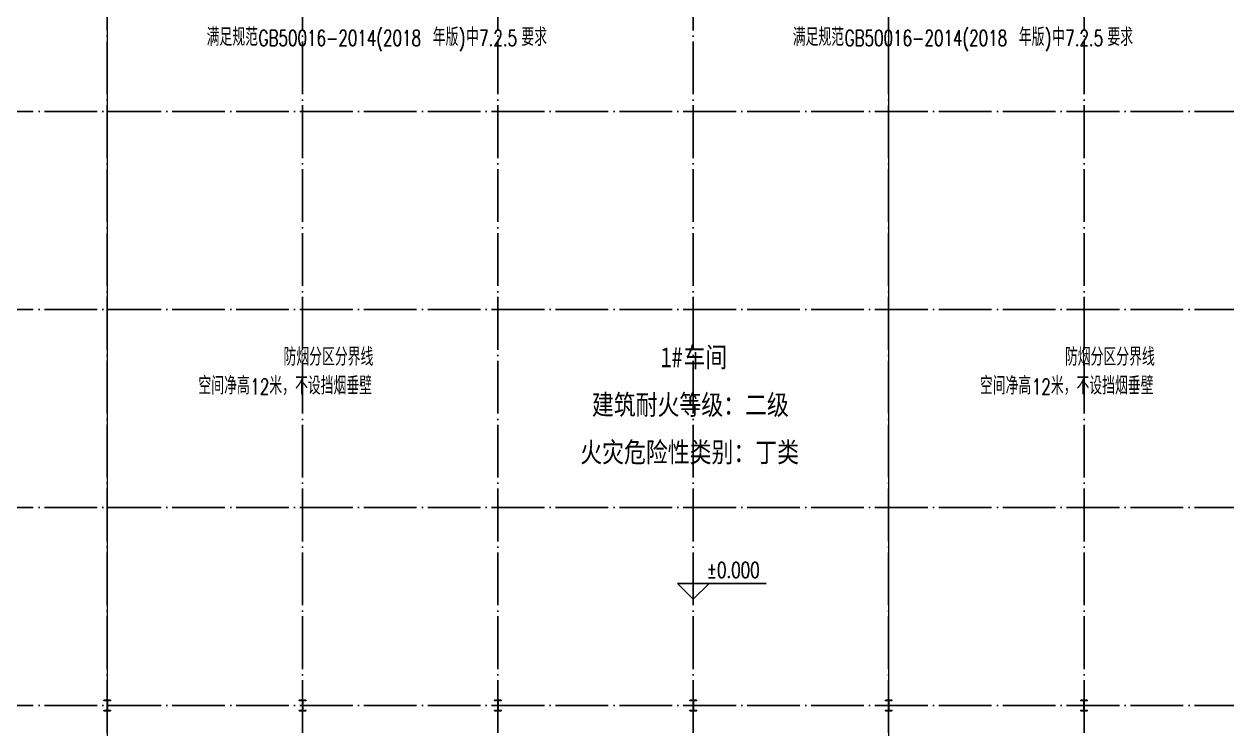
# Model space of a CAD drawing. Extents: x 13276711 to 13543385, y -848943 to -68012.
# Drawn here: x 13402435 to 13447999, y -260531 to -233824 of the extents above; entities that cross this region are included whole.
import ezdxf

# ---------------------------------------------------------------- set-up
doc = ezdxf.new("R2010")
doc.units = 0
doc.header["$LTSCALE"] = 1000
doc.header["$MEASUREMENT"] = 0
doc.linetypes.add('DASH', pattern=[0.35, 0.25, -0.1])
doc.linetypes.add('DOTE', pattern=[2.42, 2, -0.2, 0.02, -0.2])
for name, color, linetype in [('COLUMN', 2, 'Continuous'), ('DIM_ELEV', 3, 'Continuous'), ('DIM_SYMB', 3, 'Continuous'), ('DOTE', 1, 'DOTE'), ('PUB_TEXT', 7, 'Continuous')]:
    doc.layers.add(name, color=color, linetype=linetype)
doc.styles.add('_TCH_DIM', font='SIMPLEX', dxfattribs={"bigfont": 'GBCBIG'})
doc.styles.add('YAYA', font='', dxfattribs={"width": 0.8, "height": 1})
doc.styles.get('YAYA').set_extended_font_data('SimSun')

# ---------------------------------------------------------------- blocks, each defined once
blk = doc.blocks.new('A$C797E1D2B')
at = {"layer": 'COLUMN'}
h = blk.add_hatch(color=256, dxfattribs=at)
h.paths.add_polyline_path([(125, 400), (250, 400), (250, 388), (130, 388), (130, 200), (125, 200)])
h.paths.add_polyline_path([(0, 400), (125, 400), (125, 200), (120, 200), (120, 388), (0, 388)])
h.paths.add_polyline_path([(0, 12), (120, 12), (120, 200), (125, 200), (125, 0), (0, 0)])
h.paths.add_polyline_path([(125, 200), (130, 200), (130, 12), (250, 12), (250, 0), (125, 0)])
blk.add_lwpolyline([(250, 0), (250, 12), (130, 12), (130, 388), (250, 388), (250, 400), (0, 400), (0, 388), (120, 388), (120, 12), (0, 12), (0, 0)], close=True, dxfattribs=at)

msp = doc.modelspace()

# ---------------------------------------------------------------- linework, layer by layer
at = {"linetype": 'DASH', "ltscale": 5}
msp.add_lwpolyline([(13405584.8, -289643.1, 50, 50, 0), (13405584.8, -229643.1, 50, 50, 0)], format="xyseb", dxfattribs=at)
at = {"linetype": 'DASH', "ltscale": 5, "const_width": 50}
msp.add_lwpolyline([(13435184.8, -289643.1), (13435184.8, -229643.1)], dxfattribs=at)
at = {"layer": 'DIM_ELEV'}
for p, q in [((13427784.8, -255614.6), (13427184.8, -255014.6)), ((13427184.8, -255014.6), (13430544.8, -255014.6)), ((13427784.8, -255614.6), (13428384.8, -255014.6))]:
    msp.add_line(p, q, dxfattribs=at)
at = {"layer": 'DIM_SYMB'}
for points in [[(13415584.8, -247016.8, 0, 0, 0), (13407584.8, -247016.8, 0, 0, 0), (13406184.8, -247016.8, 160, 0, 0), (13405584.8, -247016.8, 0, 0, 0)], [(13445184.8, -247016.8, 0, 0, 0), (13437184.8, -247016.8, 0, 0, 0), (13435784.8, -247016.8, 160, 0, 0), (13435184.8, -247016.8, 0, 0, 0)]]:
    msp.add_lwpolyline(points, format="xyseb", dxfattribs=at)
at = {"layer": 'DOTE'}
for p, q in [((13405584.8, -292143.1), (13405584.8, -227143.1)), ((13412984.8, -292143.1), (13412984.8, -227143.1)), ((13420384.8, -292143.1), (13420384.8, -227143.1)), ((13427784.8, -292143.1), (13427784.8, -227143.1)), ((13435184.8, -292143.1), (13435184.8, -227143.1)), ((13442584.8, -292143.1), (13442584.8, -227143.1)), ((13511684.8, -237143.1), (13343884.8, -237143.1)), ((13511684.8, -244643.1), (13343884.8, -244643.1)), ((13511684.8, -252143.1), (13343884.8, -252143.1)), ((13511684.8, -259643.1), (13343884.8, -259643.1))]:
    msp.add_line(p, q, dxfattribs=at)

# ---------------------------------------------------------------- block references
at = {"rotation": 180}
for p in [(13405709.9, -259443.1), (13413109.9, -259443.1), (13420509.9, -259443.1), (13427909.9, -259443.1), (13435309.9, -259443.1), (13442709.9, -259443.1)]:
    msp.add_blockref('A$C797E1D2B', p, dxfattribs=at)

# ---------------------------------------------------------------- texts
at = {"layer": 'PUB_TEXT', "style": '_TCH_DIM'}
for s, height, p in [('满足规范', 675.18, (13409351.3, -234653.1)), ('年版', 675.18, (13417917.2, -234653.1)), ('中', 675.2, (13419180.2, -234653.1)), ('要求', 675.18, (13421271.7, -234653.1)), ('满足规范', 675.18, (13431551.3, -234653.1)), ('年版', 675.18, (13440117.2, -234653.1)), ('中', 675.2, (13441380.2, -234653.1)), ('要求', 675.18, (13443471.7, -234653.1)), ('防烟分区分界线', 675.18, (13412263.6, -246769.6)), ('防烟分区分界线', 675.18, (13441863.6, -246769.6)), ('空间净高', 675.18, (13409041.4, -247859.8)), ('米，不设挡烟垂壁', 675.18, (13411727.4, -247859.8)), ('空间净高', 675.18, (13438641.4, -247859.8)), ('米，不设挡烟垂壁', 675.18, (13441327.4, -247859.8))]:
    msp.add_text(s, height=height, dxfattribs=at).set_placement(p)
at = {"layer": 'PUB_TEXT'}
for s, height, style, width, p in [('GB50016-2014(2018', 595, '_TCH_DIM', 0.705882, (13411317.2, -234653.1)), (')', 595, '_TCH_DIM', 0.705882, (13418900.2, -234653.1)), ('7.2.5', 595, '_TCH_DIM', 0.705882, (13419671.7, -234653.1)), ('GB50016-2014(2018', 595, '_TCH_DIM', 0.705882, (13433517.2, -234653.1)), (')', 595, '_TCH_DIM', 0.705882, (13441100.2, -234653.1)), ('7.2.5', 595, '_TCH_DIM', 0.705882, (13441871.7, -234653.1)), ('车间', 759.49, 'YAYA', 0.8, (13427415.2, -246825.2)), ('1#', 759.49, 'YAYA', 0.8, (13426551.1, -246825.2)), ('12', 595, '_TCH_DIM', 0.705882, (13411007.4, -247859.8)), ('12', 595, '_TCH_DIM', 0.705882, (13440607.4, -247859.8)), ('建筑耐火等级：二级', 759.49, 'YAYA', 0.8, (13423945.2, -248625.2)), ('火灾危险性类别：丁类', 759.49, 'YAYA', 0.8, (13423503, -250425.2)), ('%%P0.000', 595, '_TCH_DIM', 0.705882, (13428284.8, -254804.6))]:
    msp.add_text(s, height=height, dxfattribs=dict(at, style=style, width=width)).set_placement(p)

doc.saveas('drawing.dxf')
